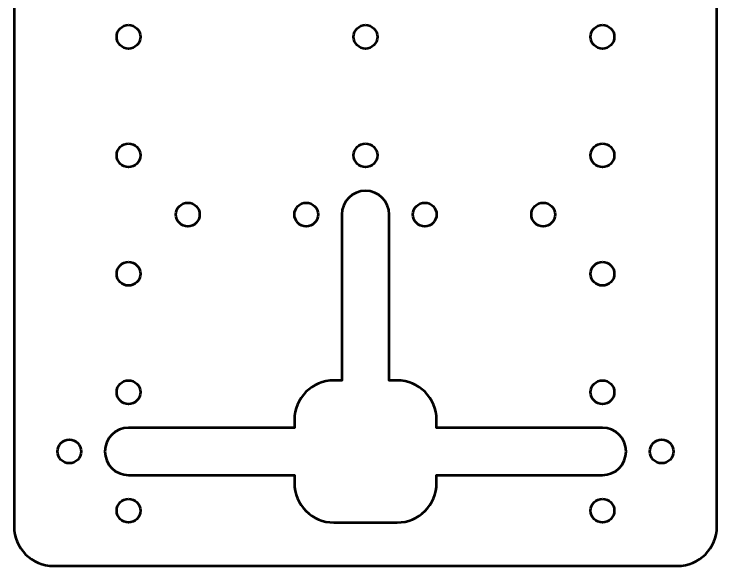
# Model space of a CAD drawing. Header units: centimetres. Extents: x -4.5 to 4.5, y -10.4 to 10.4.
# Drawn here: x -4.45 to 4.45, y -10.45 to -3.46 of the extents above; entities that cross this region are included whole.
import ezdxf

# ---------------------------------------------------------------- set-up
doc = ezdxf.new("R2010")
doc.units = ezdxf.units.CM
doc.header["$MEASUREMENT"] = 0
doc.layers.add('Layer 1', color=7, linetype='Continuous')

msp = doc.modelspace()

# ---------------------------------------------------------------- linework, layer by layer
at = {"layer": 'Layer 1', "lineweight": 53}
for centre in [(-3, -3.75), (0, -3.75), (3, -3.75), (-3, -5.25), (0, -5.25), (3, -5.25), (-2.25, -6), (-0.75, -6), (0.75, -6), (2.25, -6), (-3, -6.75), (3, -6.75), (-3, -8.25), (3, -8.25), (-3.75, -9), (3.75, -9), (-3, -9.75), (3, -9.75)]:
    msp.add_ellipse(centre, major_axis=(0, 0.15), ratio=1, dxfattribs=at)
for points, knots in [([(-4.45, -9.95), (-4.45, -9.95), (-4.45, 9.95), (-4.45, 9.95), (-4.45, 9.95), (-4.45, 10.22614), (-4.22614, 10.45), (-3.95, 10.45), (-3.95, 10.45), (-3.95, 10.45), (3.95, 10.45), (3.95, 10.45), (3.95, 10.45), (4.22614, 10.45), (4.45, 10.22614), (4.45, 9.95), (4.45, 9.95), (4.45, 9.95), (4.45, -9.95), (4.45, -9.95), (4.45, -9.95), (4.45, -10.22614), (4.22614, -10.45), (3.95, -10.45), (3.95, -10.45), (3.95, -10.45), (-3.95, -10.45), (-3.95, -10.45), (-3.95, -10.45), (-4.22614, -10.45), (-4.45, -10.22614), (-4.45, -9.95)], [0, 0, 0, 0, 0.1111111, 0.1111111, 0.1111111, 0.1111111, 0.2222222, 0.2222222, 0.2222222, 0.2222222, 0.3333333, 0.3333333, 0.3333333, 0.3333333, 0.4444444, 0.4444444, 0.4444444, 0.4444444, 0.5555556, 0.5555556, 0.5555556, 0.5555556, 0.6666667, 0.6666667, 0.6666667, 0.6666667, 0.7777778, 0.7777778, 0.7777778, 0.7777778, 1, 1, 1, 1]), ([(-0.9, -9.4), (-0.9, -9.4), (-0.9, -9.3), (-0.9, -9.3), (-0.9, -9.3), (-0.9, -9.3), (-3, -9.3), (-3, -9.3), (-3, -9.3), (-3.16569, -9.3), (-3.3, -9.16569), (-3.3, -9), (-3.3, -9), (-3.3, -8.83431), (-3.16569, -8.7), (-3, -8.7), (-3, -8.7), (-3, -8.7), (-0.9, -8.7), (-0.9, -8.7), (-0.9, -8.7), (-0.9, -8.7), (-0.9, -8.6), (-0.9, -8.6), (-0.9, -8.6), (-0.9, -8.32386), (-0.67614, -8.1), (-0.4, -8.1), (-0.4, -8.1), (-0.4, -8.1), (-0.3, -8.1), (-0.3, -8.1), (-0.3, -8.1), (-0.3, -8.1), (-0.3, -6), (-0.3, -6), (-0.3, -6), (-0.3, -5.83431), (-0.16569, -5.7), (0, -5.7), (0, -5.7), (0.16569, -5.7), (0.3, -5.83431), (0.3, -6), (0.3, -6), (0.3, -6), (0.3, -8.1), (0.3, -8.1), (0.3, -8.1), (0.3, -8.1), (0.4, -8.1), (0.4, -8.1), (0.4, -8.1), (0.67614, -8.1), (0.9, -8.32386), (0.9, -8.6), (0.9, -8.6), (0.9, -8.6), (0.9, -8.7), (0.9, -8.7), (0.9, -8.7), (0.9, -8.7), (3, -8.7), (3, -8.7), (3, -8.7), (3.16569, -8.7), (3.3, -8.83431), (3.3, -9), (3.3, -9), (3.3, -9.16569), (3.16569, -9.3), (3, -9.3), (3, -9.3), (3, -9.3), (0.9, -9.3), (0.9, -9.3), (0.9, -9.3), (0.9, -9.3), (0.9, -9.4), (0.9, -9.4), (0.9, -9.4), (0.9, -9.67614), (0.67614, -9.9), (0.4, -9.9), (0.4, -9.9), (0.4, -9.9), (0.3, -9.9), (0.3, -9.9), (0.3, -9.9), (0.3, -9.9), (-0.3, -9.9), (-0.3, -9.9), (-0.3, -9.9), (-0.3, -9.9), (-0.4, -9.9), (-0.4, -9.9), (-0.4, -9.9), (-0.67614, -9.9), (-0.9, -9.67614), (-0.9, -9.4)], [0, 0, 0, 0, 0.0384615, 0.0384615, 0.0384615, 0.0384615, 0.0769231, 0.0769231, 0.0769231, 0.0769231, 0.1153846, 0.1153846, 0.1153846, 0.1153846, 0.1538462, 0.1538462, 0.1538462, 0.1538462, 0.1923077, 0.1923077, 0.1923077, 0.1923077, 0.2307692, 0.2307692, 0.2307692, 0.2307692, 0.2692308, 0.2692308, 0.2692308, 0.2692308, 0.3076923, 0.3076923, 0.3076923, 0.3076923, 0.3461538, 0.3461538, 0.3461538, 0.3461538, 0.3846154, 0.3846154, 0.3846154, 0.3846154, 0.4230769, 0.4230769, 0.4230769, 0.4230769, 0.4615385, 0.4615385, 0.4615385, 0.4615385, 0.5, 0.5, 0.5, 0.5, 0.5384615, 0.5384615, 0.5384615, 0.5384615, 0.5769231, 0.5769231, 0.5769231, 0.5769231, 0.6153846, 0.6153846, 0.6153846, 0.6153846, 0.6538462, 0.6538462, 0.6538462, 0.6538462, 0.6923077, 0.6923077, 0.6923077, 0.6923077, 0.7307692, 0.7307692, 0.7307692, 0.7307692, 0.7692308, 0.7692308, 0.7692308, 0.7692308, 0.8076923, 0.8076923, 0.8076923, 0.8076923, 0.8461538, 0.8461538, 0.8461538, 0.8461538, 0.8846154, 0.8846154, 0.8846154, 0.8846154, 0.9230769, 0.9230769, 0.9230769, 0.9230769, 1, 1, 1, 1])]:
    msp.add_open_spline(points, degree=3, knots=knots, dxfattribs=at)

doc.saveas('drawing.dxf')
